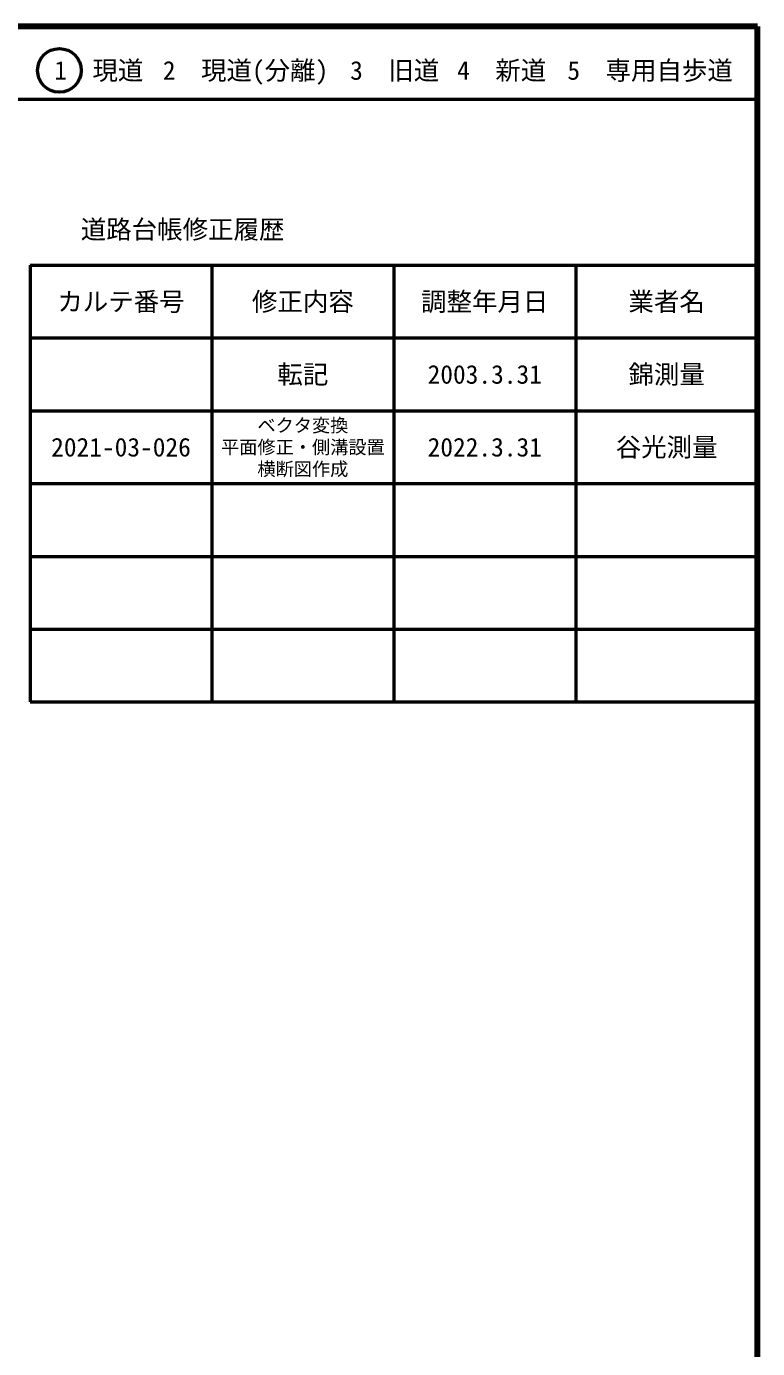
# Model space of a CAD drawing. Units: millimetres on the paper, enlarged 1000 times. Extents: x 40000 to 680000, y 20000 to 380000.
# Drawn here: x 579500 to 680000, y 198357 to 380000 of the extents above; entities that cross this region are included whole.
import ezdxf
from ezdxf.enums import TextEntityAlignment as Align

# ---------------------------------------------------------------- set-up
doc = ezdxf.new("R2010")
doc.units = ezdxf.units.MM
doc.header["$LTSCALE"] = 1000
for name, color, linetype, lineweight in [('M-TTL', 2, 'Continuous', 140), ('M-TTL-FRAM', 2, 'Continuous', 50), ('M-TTL-LINE', 7, 'Continuous', 50), ('M-TTL-TXT', 7, 'Continuous', 25)]:
    doc.layers.add(name, color=color, linetype=linetype, lineweight=lineweight)
doc.styles.add('ＭＳ ゴシック', font='')
doc.styles.get('ＭＳ ゴシック').set_extended_font_data('MS Gothic')

msp = doc.modelspace()

# ---------------------------------------------------------------- linework, layer by layer
at = {"layer": 'M-TTL'}
for p, q in [((680000, 380000), (40000, 380000)), ((680000, 20000), (680000, 380000))]:
    msp.add_line(p, q, dxfattribs=at)
at = {"layer": 'M-TTL-FRAM'}
for p, q in [((580000, 347197), (580000, 287197)), ((580000, 347197), (680000, 347197)), ((580000, 287197), (680000, 287197))]:
    msp.add_line(p, q, dxfattribs=at)
at = {"layer": 'M-TTL-LINE'}
for p, q in [((40000, 370000), (680000, 370000)), ((605000, 347197), (605000, 287197)), ((630000, 347197), (630000, 287197)), ((655000, 347197), (655000, 287197)), ((580000, 337197), (680000, 337197)), ((580000, 327197), (680000, 327197)), ((580000, 317197), (680000, 317197)), ((580000, 307197), (680000, 307197)), ((580000, 297197), (680000, 297197))]:
    msp.add_line(p, q, dxfattribs=at)
msp.add_circle((584031, 373958), 3000, dxfattribs=at)

# ---------------------------------------------------------------- texts
at = {"layer": 'M-TTL-TXT', "style": 'ＭＳ ゴシック'}
for s, height, p in [('1\u3000現道', 2566, (589448, 373958)), ('2\u3000現道(分離)', 2566, (609619, 373958)), ('3\u3000旧道', 2566, (630121, 373958)), ('4\u3000新道', 2566, (644824, 373958)), ('5\u3000専用自歩道', 2566, (665228, 373958)), ('道路台帳修正履歴', 2566, (600968, 352113)), ('カルテ番号', 2566, (592500, 342197)), ('修正内容', 2566, (617500, 342197)), ('調整年月日', 2566, (642500, 342197)), ('業者名', 2566, (667500, 342197)), ('転記', 2566, (617500, 332197)), ('2003.3.31', 2566, (642500, 332197)), ('錦測量', 2566, (667500, 332197)), ('ベクタ変換', 1833, (617500, 325197)), ('2021-03-026', 2566, (592500, 322197)), ('平面修正・側溝設置', 1833, (617500, 322197)), ('2022.3.31', 2566, (642500, 322197)), ('谷光測量', 2566, (667500, 322197)), ('横断図作成', 1833, (617500, 319197))]:
    msp.add_text(s, height=height, dxfattribs=at).set_placement(p, align=Align.MIDDLE_CENTER)

doc.saveas('drawing.dxf')
